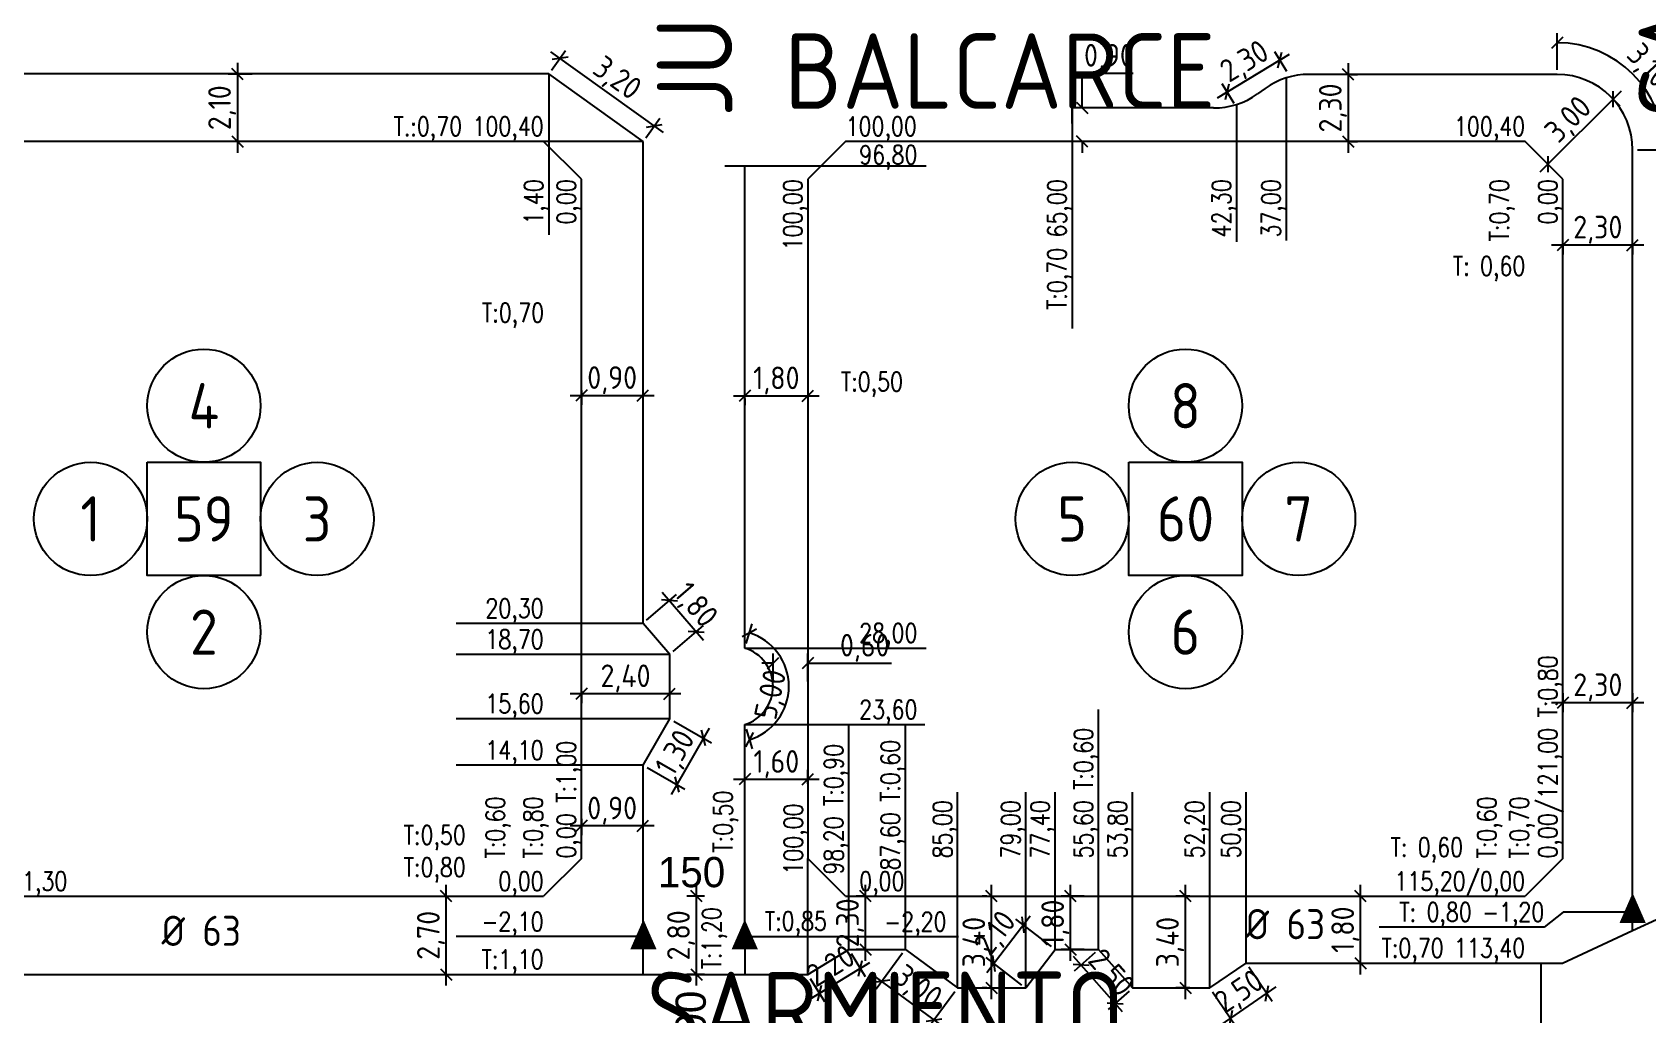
# Model space of a CAD drawing. Extents: x -48 to 13651, y -112 to 3468.
# Drawn here: x 2319.5 to 2533.5, y 1353.5 to 1483.6 of the extents above; entities that cross this region are included whole.
import ezdxf
from ezdxf.enums import TextEntityAlignment as Align

# ---------------------------------------------------------------- set-up
doc = ezdxf.new("R2010")
doc.units = 0
doc.header["$LTSCALE"] = 6
doc.header["$MEASUREMENT"] = 0
doc.layers.get('0').update_dxf_attribs({"linetype": 'CONTINUOUS'})
doc.layers.get('DEFPOINTS').update_dxf_attribs({"linetype": 'CONTINUOUS'})
for name, color, linetype in [('50', 41, 'CONTINUOUS'), ('63', 171, 'CONTINUOUS'), ('CAS', 7, 'CONTINUOUS'), ('COTA', 2, 'CONTINUOUS'), ('MANZANAS', 7, 'CONTINUOUS'), ('NUMCASA', 12, 'CONTINUOUS'), ('NUMERO-CROQUIS', 13, 'CONTINUOUS'), ('NUMERO-MANZANA', 4, 'CONTINUOUS'), ('PROGRESIVA', 60, 'CONTINUOUS'), ('REDUCCIONES', 13, 'CONTINUOUS'), ('TXTDIAMETRO', 7, 'CONTINUOUS')]:
    doc.layers.add(name, color=color, linetype=linetype)
doc.layers.add('ATENCION', color=7, linetype='CONTINUOUS', plot=False)
doc.styles.add('ABADIMTCONDE', font='isocp.shx')
doc.styles.add('GEOSLAB703LTBT', font='isocp.shx', dxfattribs={"width": 0.9, "height": 8})
doc.styles.add('GOTHICE', font='GOTHICE.shx', dxfattribs={"height": 0.6})
doc.styles.add('ROMANS', font='romans.shx', dxfattribs={"width": 0.8, "height": 2.5})
doc.dimstyles.new('COTA02', dxfattribs={"dimtxt": 3, "dimasz": 1.5, "dimexe": 1.25, "dimexo": 0.625, "dimgap": 0.3, "dimtad": 1, "dimtoh": 1, "dimdsep": 46, "dimlunit": 6, "dimtxsty": 'ABADIMTCONDE', "dimblk1": 'OBLIQUE', "dimblk2": 'OBLIQUE', "dimsah": 1, "dimcen": 2.5, "dimdle": 1.5, "dimclrd": 60, "dimclre": 60, "dimclrt": 256, "dimadec": 0, "dimazin": 0, "dimtfac": 1, "dimtix": 1, "dimtofl": 0, "dimtmove": 0, "dimatfit": 0, "dimldrblk": 'OBLIQUE', "dimfxl": 1, "dimtolj": 1, "dimtzin": 0, "dimarcsym": 0})

# ---------------------------------------------------------------- blocks, each defined once
blk = doc.blocks.new('_OBLIQUE')
at = {"color": 0, "linetype": 'ByBlock'}
blk.add_line((-0.5, -0.5), (0.5, 0.5), dxfattribs=at)
blk = doc.blocks.new('*D12')
at = {"layer": 'COTA', "color": 60, "lineweight": -2, "transparency": 16777216}
for p, q in [((2374.33, 1357.3), (2374.33, 1370.65)), ((2373.67, 1369.15), (2375.58, 1369.15)), ((2373.67, 1358.8), (2375.58, 1358.8))]:
    blk.add_line(p, q, dxfattribs=at)
at = {"layer": 'DEFPOINTS', "color": 0, "transparency": 16777216}
for p in [(2373.04, 1369.15), (2374.33, 1369.15), (2373.04, 1358.8)]:
    blk.add_point(p, dxfattribs=at)
at = {"layer": 'COTA', "color": 60, "lineweight": -2, "transparency": 16777216, "xscale": 1.5, "yscale": 1.5, "zscale": 1.5}
for p, rotation in [((2374.33, 1369.15), 90), ((2374.33, 1358.8), 270)]:
    blk.add_blockref('_OBLIQUE', p, dxfattribs=dict(at, rotation=rotation))
at = {"layer": 'COTA', "transparency": 16777216, "insert": (2372.31, 1363.97), "char_height": 3, "attachment_point": 5, "rotation": 90, "style": 'ABADIMTCONDE'}
blk.add_mtext('\\A1;2,70', dxfattribs=at)
blk = doc.blocks.new('*D13')
at = {"layer": 'COTA', "color": 60, "lineweight": -2, "transparency": 16777216}
for p, q in [((2392.23, 1436.16), (2392.23, 1434.25)), ((2400.39, 1436.16), (2400.39, 1434.25)), ((2390.73, 1435.5), (2401.89, 1435.5))]:
    blk.add_line(p, q, dxfattribs=at)
at = {"layer": 'DEFPOINTS', "color": 0, "transparency": 16777216}
for p in [(2392.23, 1436.78), (2400.39, 1436.78), (2400.39, 1435.5)]:
    blk.add_point(p, dxfattribs=at)
at = {"layer": 'COTA', "color": 60, "lineweight": -2, "transparency": 16777216, "xscale": 1.5, "yscale": 1.5, "zscale": 1.5, "rotation": 180}
blk.add_blockref('_OBLIQUE', (2392.23, 1435.5), dxfattribs=at)
at = {"layer": 'COTA', "color": 60, "lineweight": -2, "transparency": 16777216, "xscale": 1.5, "yscale": 1.5, "zscale": 1.5}
blk.add_blockref('_OBLIQUE', (2400.39, 1435.5), dxfattribs=at)
at = {"layer": 'COTA', "transparency": 16777216, "insert": (2396.31, 1437.52), "char_height": 3, "attachment_point": 5, "style": 'ABADIMTCONDE'}
blk.add_mtext('\\A1;0,90', dxfattribs=at)
blk = doc.blocks.new('*D14')
at = {"layer": 'COTA', "color": 60, "lineweight": -2, "transparency": 16777216}
for p, q in [((2405.42, 1395.98), (2390.73, 1395.98)), ((2392.23, 1396.3), (2392.23, 1394.73)), ((2403.92, 1396.3), (2403.92, 1394.73))]:
    blk.add_line(p, q, dxfattribs=at)
at = {"layer": 'DEFPOINTS', "color": 0, "transparency": 16777216}
for p in [(2392.23, 1396.93), (2392.23, 1395.98), (2403.92, 1396.93)]:
    blk.add_point(p, dxfattribs=at)
at = {"layer": 'COTA', "color": 60, "lineweight": -2, "transparency": 16777216, "xscale": 1.5, "yscale": 1.5, "zscale": 1.5, "rotation": 180}
blk.add_blockref('_OBLIQUE', (2392.23, 1395.98), dxfattribs=at)
at = {"layer": 'COTA', "color": 60, "lineweight": -2, "transparency": 16777216, "xscale": 1.5, "yscale": 1.5, "zscale": 1.5}
blk.add_blockref('_OBLIQUE', (2403.92, 1395.98), dxfattribs=at)
at = {"layer": 'COTA', "transparency": 16777216, "insert": (2398.08, 1398.01), "char_height": 3, "attachment_point": 5, "style": 'ABADIMTCONDE'}
blk.add_mtext('\\A1;2,40', dxfattribs=at)
blk = doc.blocks.new('*D15')
at = {"layer": 'COTA', "color": 60, "lineweight": -2, "transparency": 16777216}
for p, q in [((2401.89, 1378.47), (2390.73, 1378.47)), ((2392.23, 1379.39), (2392.23, 1377.22)), ((2400.39, 1379.39), (2400.39, 1377.22))]:
    blk.add_line(p, q, dxfattribs=at)
at = {"layer": 'DEFPOINTS', "color": 0, "transparency": 16777216}
for p in [(2392.23, 1380.01), (2400.39, 1380.01), (2392.23, 1378.47)]:
    blk.add_point(p, dxfattribs=at)
at = {"layer": 'COTA', "color": 60, "lineweight": -2, "transparency": 16777216, "xscale": 1.5, "yscale": 1.5, "zscale": 1.5, "rotation": 180}
blk.add_blockref('_OBLIQUE', (2392.23, 1378.47), dxfattribs=at)
at = {"layer": 'COTA', "color": 60, "lineweight": -2, "transparency": 16777216, "xscale": 1.5, "yscale": 1.5, "zscale": 1.5}
blk.add_blockref('_OBLIQUE', (2400.39, 1378.47), dxfattribs=at)
at = {"layer": 'COTA', "transparency": 16777216, "insert": (2396.31, 1380.49), "char_height": 3, "attachment_point": 5, "style": 'ABADIMTCONDE'}
blk.add_mtext('\\A1;0,90', dxfattribs=at)
blk = doc.blocks.new('*D16')
at = {"layer": 'COTA', "color": 60, "lineweight": -2, "transparency": 16777216}
for p, q in [((2346.69, 1479.59), (2346.69, 1467.65)), ((2348.64, 1478.09), (2345.44, 1478.09)), ((2348.64, 1469.15), (2345.44, 1469.15))]:
    blk.add_line(p, q, dxfattribs=at)
at = {"layer": 'DEFPOINTS', "color": 0, "transparency": 16777216}
for p in [(2349.27, 1478.09), (2346.69, 1469.15), (2349.27, 1469.15)]:
    blk.add_point(p, dxfattribs=at)
at = {"layer": 'COTA', "color": 60, "lineweight": -2, "transparency": 16777216, "xscale": 1.5, "yscale": 1.5, "zscale": 1.5}
for p, rotation in [((2346.69, 1478.09), 90), ((2346.69, 1469.15), 270)]:
    blk.add_blockref('_OBLIQUE', p, dxfattribs=dict(at, rotation=rotation))
at = {"layer": 'COTA', "transparency": 16777216, "insert": (2344.66, 1473.62), "char_height": 3, "attachment_point": 5, "rotation": 90, "style": 'ABADIMTCONDE'}
blk.add_mtext('\\A1;2,10', dxfattribs=at)
blk = doc.blocks.new('*D17')
at = {"layer": 'COTA', "color": 60, "lineweight": -2, "transparency": 16777216}
for p, q in [((2412.37, 1384.64), (2423.73, 1384.64)), ((2413.87, 1384.05), (2413.87, 1385.89)), ((2422.23, 1384.05), (2422.23, 1385.89))]:
    blk.add_line(p, q, dxfattribs=at)
at = {"layer": 'DEFPOINTS', "color": 0, "transparency": 16777216}
for p in [(2422.23, 1384.64), (2413.87, 1383.43), (2422.23, 1383.43)]:
    blk.add_point(p, dxfattribs=at)
at = {"layer": 'COTA', "color": 60, "lineweight": -2, "transparency": 16777216, "xscale": 1.5, "yscale": 1.5, "zscale": 1.5, "rotation": 180}
blk.add_blockref('_OBLIQUE', (2413.87, 1384.64), dxfattribs=at)
at = {"layer": 'COTA', "color": 60, "lineweight": -2, "transparency": 16777216, "xscale": 1.5, "yscale": 1.5, "zscale": 1.5}
blk.add_blockref('_OBLIQUE', (2422.23, 1384.64), dxfattribs=at)
at = {"layer": 'COTA', "transparency": 16777216, "insert": (2418.05, 1386.66), "char_height": 3, "attachment_point": 5, "style": 'ABADIMTCONDE'}
blk.add_mtext('\\A1;1,60', dxfattribs=at)
blk = doc.blocks.new('*D18')
at = {"layer": 'COTA', "color": 60, "lineweight": -2, "transparency": 16777216}
for p, q in [((2412.37, 1435.45), (2423.73, 1435.45)), ((2413.87, 1435.09), (2413.87, 1434.2)), ((2422.23, 1435.09), (2422.23, 1434.2))]:
    blk.add_line(p, q, dxfattribs=at)
at = {"layer": 'DEFPOINTS', "color": 0, "transparency": 16777216}
for p in [(2413.87, 1435.71), (2422.23, 1435.71), (2422.23, 1435.45)]:
    blk.add_point(p, dxfattribs=at)
at = {"layer": 'COTA', "color": 60, "lineweight": -2, "transparency": 16777216, "xscale": 1.5, "yscale": 1.5, "zscale": 1.5, "rotation": 180}
blk.add_blockref('_OBLIQUE', (2413.87, 1435.45), dxfattribs=at)
at = {"layer": 'COTA', "color": 60, "lineweight": -2, "transparency": 16777216, "xscale": 1.5, "yscale": 1.5, "zscale": 1.5}
blk.add_blockref('_OBLIQUE', (2422.23, 1435.45), dxfattribs=at)
at = {"layer": 'COTA', "transparency": 16777216, "insert": (2418.05, 1437.48), "char_height": 3, "attachment_point": 5, "style": 'ABADIMTCONDE'}
blk.add_mtext('\\A1;1,80', dxfattribs=at)
blk = doc.blocks.new('*D19')
at = {"layer": 'COTA', "color": 60, "lineweight": -2, "transparency": 16777216}
for p, q in [((2417.62, 1400.04), (2416.12, 1400.04)), ((2417.62, 1397.59), (2417.62, 1401.29)), ((2422.23, 1397.59), (2422.23, 1401.29)), ((2422.23, 1400.04), (2433.29, 1400.04))]:
    blk.add_line(p, q, dxfattribs=at)
at = {"layer": 'DEFPOINTS', "color": 0, "transparency": 16777216}
for p in [(2422.23, 1400.04), (2417.62, 1396.96), (2422.23, 1396.96)]:
    blk.add_point(p, dxfattribs=at)
at = {"layer": 'COTA', "color": 60, "lineweight": -2, "transparency": 16777216, "xscale": 1.5, "yscale": 1.5, "zscale": 1.5}
blk.add_blockref('_OBLIQUE', (2417.62, 1400.04), dxfattribs=at)
at = {"layer": 'COTA', "color": 60, "lineweight": -2, "transparency": 16777216, "xscale": 1.5, "yscale": 1.5, "zscale": 1.5, "rotation": 180}
blk.add_blockref('_OBLIQUE', (2422.23, 1400.04), dxfattribs=at)
at = {"layer": 'COTA', "transparency": 16777216, "insert": (2429.76, 1402.06), "char_height": 3, "attachment_point": 5, "style": 'ABADIMTCONDE'}
blk.add_mtext('\\A1;0,60', dxfattribs=at)
blk = doc.blocks.new('*D20')
at = {"layer": 'COTA', "color": 60, "lineweight": -2, "transparency": 16777216}
for p, q in [((2407.46, 1357.3), (2407.46, 1370.65)), ((2408.53, 1369.15), (2406.21, 1369.15)), ((2408.53, 1358.8), (2406.21, 1358.8))]:
    blk.add_line(p, q, dxfattribs=at)
at = {"layer": 'DEFPOINTS', "color": 0, "transparency": 16777216}
for p in [(2407.46, 1369.15), (2409.15, 1369.15), (2409.15, 1358.8)]:
    blk.add_point(p, dxfattribs=at)
at = {"layer": 'COTA', "color": 60, "lineweight": -2, "transparency": 16777216, "xscale": 1.5, "yscale": 1.5, "zscale": 1.5}
for p, rotation in [((2407.46, 1369.15), 90), ((2407.46, 1358.8), 270)]:
    blk.add_blockref('_OBLIQUE', p, dxfattribs=dict(at, rotation=rotation))
at = {"layer": 'COTA', "transparency": 16777216, "insert": (2405.44, 1363.97), "char_height": 3, "attachment_point": 5, "rotation": 90, "style": 'ABADIMTCONDE'}
blk.add_mtext('\\A1;2,80', dxfattribs=at)
blk = doc.blocks.new('*D21')
at = {"layer": 'COTA', "color": 60, "lineweight": -2, "transparency": 16777216}
for p, q in [((2446.57, 1355.5), (2446.57, 1370.65)), ((2445.95, 1369.15), (2445.32, 1369.15)), ((2445.95, 1357), (2445.32, 1357))]:
    blk.add_line(p, q, dxfattribs=at)
at = {"layer": 'DEFPOINTS', "color": 0, "transparency": 16777216}
for p in [(2446.57, 1369.15), (2446.57, 1369.15), (2446.57, 1357)]:
    blk.add_point(p, dxfattribs=at)
at = {"layer": 'COTA', "color": 60, "lineweight": -2, "transparency": 16777216, "xscale": 1.5, "yscale": 1.5, "zscale": 1.5}
for p, rotation in [((2446.57, 1369.15), 90), ((2446.57, 1357), 270)]:
    blk.add_blockref('_OBLIQUE', p, dxfattribs=dict(at, rotation=rotation))
at = {"layer": 'COTA', "transparency": 16777216, "insert": (2444.55, 1363.07), "char_height": 3, "attachment_point": 5, "rotation": 90, "style": 'ABADIMTCONDE'}
blk.add_mtext('\\A1;3,40', dxfattribs=at)
blk = doc.blocks.new('*D22')
at = {"layer": 'COTA', "color": 60, "lineweight": -2, "transparency": 16777216}
for p, q in [((2457.02, 1360.6), (2457.02, 1370.65)), ((2458.83, 1369.15), (2455.77, 1369.15)), ((2458.83, 1362.1), (2455.77, 1362.1))]:
    blk.add_line(p, q, dxfattribs=at)
at = {"layer": 'DEFPOINTS', "color": 0, "transparency": 16777216}
for p in [(2457.02, 1369.15), (2459.45, 1369.15), (2459.45, 1362.1)]:
    blk.add_point(p, dxfattribs=at)
at = {"layer": 'COTA', "color": 60, "lineweight": -2, "transparency": 16777216, "xscale": 1.5, "yscale": 1.5, "zscale": 1.5}
for p, rotation in [((2457.02, 1369.15), 90), ((2457.02, 1362.1), 270)]:
    blk.add_blockref('_OBLIQUE', p, dxfattribs=dict(at, rotation=rotation))
at = {"layer": 'COTA', "transparency": 16777216, "insert": (2455, 1365.63), "char_height": 3, "attachment_point": 5, "rotation": 90, "style": 'ABADIMTCONDE'}
blk.add_mtext('\\A1;1,80', dxfattribs=at)
blk = doc.blocks.new('*D23')
at = {"layer": 'COTA', "color": 60, "lineweight": -2, "transparency": 16777216}
for p, q in [((2472.23, 1355.5), (2472.23, 1370.65)), ((2472.82, 1369.15), (2470.98, 1369.15)), ((2472.82, 1357), (2470.98, 1357))]:
    blk.add_line(p, q, dxfattribs=at)
at = {"layer": 'DEFPOINTS', "color": 0, "transparency": 16777216}
for p in [(2472.23, 1369.15), (2473.45, 1369.15), (2473.45, 1357)]:
    blk.add_point(p, dxfattribs=at)
at = {"layer": 'COTA', "color": 60, "lineweight": -2, "transparency": 16777216, "xscale": 1.5, "yscale": 1.5, "zscale": 1.5}
for p, rotation in [((2472.23, 1369.15), 90), ((2472.23, 1357), 270)]:
    blk.add_blockref('_OBLIQUE', p, dxfattribs=dict(at, rotation=rotation))
at = {"layer": 'COTA', "transparency": 16777216, "insert": (2470.21, 1363.07), "char_height": 3, "attachment_point": 5, "rotation": 90, "style": 'ABADIMTCONDE'}
blk.add_mtext('\\A1;3,40', dxfattribs=at)
blk = doc.blocks.new('*D24')
at = {"layer": 'COTA', "color": 60, "lineweight": -2, "transparency": 16777216}
for p, q in [((2495.43, 1358.8), (2495.43, 1370.65)), ((2494.16, 1369.15), (2496.68, 1369.15)), ((2494.16, 1360.3), (2496.68, 1360.3))]:
    blk.add_line(p, q, dxfattribs=at)
at = {"layer": 'DEFPOINTS', "color": 0, "transparency": 16777216}
for p in [(2493.53, 1369.15), (2495.43, 1369.15), (2493.53, 1360.3)]:
    blk.add_point(p, dxfattribs=at)
at = {"layer": 'COTA', "color": 60, "lineweight": -2, "transparency": 16777216, "xscale": 1.5, "yscale": 1.5, "zscale": 1.5}
for p, rotation in [((2495.43, 1369.15), 90), ((2495.43, 1360.3), 270)]:
    blk.add_blockref('_OBLIQUE', p, dxfattribs=dict(at, rotation=rotation))
at = {"layer": 'COTA', "transparency": 16777216, "insert": (2493.41, 1364.72), "char_height": 3, "attachment_point": 5, "rotation": 90, "style": 'ABADIMTCONDE'}
blk.add_mtext('\\A1;1,80', dxfattribs=at)
blk = doc.blocks.new('*D25')
at = {"layer": 'COTA', "color": 60, "lineweight": -2, "transparency": 16777216}
for p, q in [((2529.93, 1475.83), (2519.18, 1465.08)), ((2528.98, 1474.67), (2529.75, 1473.89)), ((2520.34, 1466.04), (2521.12, 1465.26))]:
    blk.add_line(p, q, dxfattribs=at)
at = {"layer": 'DEFPOINTS', "color": 0, "transparency": 16777216}
for p in [(2528.53, 1475.11), (2519.9, 1466.48), (2520.24, 1466.14)]:
    blk.add_point(p, dxfattribs=at)
at = {"layer": 'COTA', "color": 60, "lineweight": -2, "transparency": 16777216, "xscale": 1.5, "yscale": 1.5, "zscale": 1.5}
for p, rotation in [((2528.87, 1474.77), 45), ((2520.24, 1466.14), 225)]:
    blk.add_blockref('_OBLIQUE', p, dxfattribs=dict(at, rotation=rotation))
at = {"layer": 'COTA', "transparency": 16777216, "insert": (2523.12, 1471.89), "char_height": 3, "attachment_point": 5, "rotation": 45, "style": 'ABADIMTCONDE'}
blk.add_mtext('\\A1;3,00', dxfattribs=at)
blk = doc.blocks.new('*D26')
at = {"layer": 'COTA', "color": 60, "lineweight": -2, "transparency": 16777216}
for p, q in [((2532.96, 1455.43), (2520.73, 1455.43)), ((2522.23, 1455.44), (2522.23, 1454.18)), ((2531.46, 1455.44), (2531.46, 1454.18))]:
    blk.add_line(p, q, dxfattribs=at)
at = {"layer": 'DEFPOINTS', "color": 0, "transparency": 16777216}
for p in [(2522.23, 1456.07), (2522.23, 1455.43), (2531.46, 1456.07)]:
    blk.add_point(p, dxfattribs=at)
at = {"layer": 'COTA', "color": 60, "lineweight": -2, "transparency": 16777216, "xscale": 1.5, "yscale": 1.5, "zscale": 1.5, "rotation": 180}
blk.add_blockref('_OBLIQUE', (2522.23, 1455.43), dxfattribs=at)
at = {"layer": 'COTA', "color": 60, "lineweight": -2, "transparency": 16777216, "xscale": 1.5, "yscale": 1.5, "zscale": 1.5}
blk.add_blockref('_OBLIQUE', (2531.46, 1455.43), dxfattribs=at)
at = {"layer": 'COTA', "transparency": 16777216, "insert": (2526.85, 1457.46), "char_height": 3, "attachment_point": 5, "style": 'ABADIMTCONDE'}
blk.add_mtext('\\A1;2,30', dxfattribs=at)
blk = doc.blocks.new('*D27')
at = {"layer": 'COTA', "color": 60, "lineweight": -2, "transparency": 16777216}
for p, q in [((2522.23, 1396.07), (2522.23, 1393.54)), ((2531.46, 1396.07), (2531.46, 1393.54)), ((2532.96, 1394.79), (2520.73, 1394.79))]:
    blk.add_line(p, q, dxfattribs=at)
at = {"layer": 'DEFPOINTS', "color": 0, "transparency": 16777216}
for p in [(2522.23, 1396.7), (2531.46, 1396.7), (2522.23, 1394.79)]:
    blk.add_point(p, dxfattribs=at)
at = {"layer": 'COTA', "color": 60, "lineweight": -2, "transparency": 16777216, "xscale": 1.5, "yscale": 1.5, "zscale": 1.5, "rotation": 180}
blk.add_blockref('_OBLIQUE', (2522.23, 1394.79), dxfattribs=at)
at = {"layer": 'COTA', "color": 60, "lineweight": -2, "transparency": 16777216, "xscale": 1.5, "yscale": 1.5, "zscale": 1.5}
blk.add_blockref('_OBLIQUE', (2531.46, 1394.79), dxfattribs=at)
at = {"layer": 'COTA', "transparency": 16777216, "insert": (2526.85, 1396.82), "char_height": 3, "attachment_point": 5, "style": 'ABADIMTCONDE'}
blk.add_mtext('\\A1;2,30', dxfattribs=at)
blk = doc.blocks.new('*D28')
at = {"layer": 'COTA', "color": 60, "lineweight": -2, "transparency": 16777216}
for p, q in [((2493.79, 1479.54), (2493.79, 1467.65)), ((2494.2, 1478.04), (2495.04, 1478.04)), ((2494.2, 1469.15), (2495.04, 1469.15))]:
    blk.add_line(p, q, dxfattribs=at)
at = {"layer": 'DEFPOINTS', "color": 0, "transparency": 16777216}
for p in [(2493.58, 1478.04), (2493.58, 1469.15), (2493.79, 1469.15)]:
    blk.add_point(p, dxfattribs=at)
at = {"layer": 'COTA', "color": 60, "lineweight": -2, "transparency": 16777216, "xscale": 1.5, "yscale": 1.5, "zscale": 1.5}
for p, rotation in [((2493.79, 1478.04), 90), ((2493.79, 1469.15), 270)]:
    blk.add_blockref('_OBLIQUE', p, dxfattribs=dict(at, rotation=rotation))
at = {"layer": 'COTA', "transparency": 16777216, "insert": (2491.77, 1473.59), "char_height": 3, "attachment_point": 5, "rotation": 90, "style": 'ABADIMTCONDE'}
blk.add_mtext('\\A1;2,30', dxfattribs=at)
blk = doc.blocks.new('*D29')
at = {"layer": 'COTA', "color": 60, "lineweight": -2, "transparency": 16777216}
for p, q in [((2458.57, 1473.59), (2458.57, 1478.2)), ((2458.57, 1478.2), (2465.33, 1478.2)), ((2462.12, 1473.59), (2457.32, 1473.59)), ((2462.12, 1469.15), (2457.32, 1469.15)), ((2458.57, 1469.15), (2458.57, 1467.65))]:
    blk.add_line(p, q, dxfattribs=at)
at = {"layer": 'DEFPOINTS', "color": 0, "transparency": 16777216}
for p in [(2462.75, 1473.59), (2458.57, 1469.15), (2462.75, 1469.15)]:
    blk.add_point(p, dxfattribs=at)
at = {"layer": 'COTA', "color": 60, "lineweight": -2, "transparency": 16777216, "xscale": 1.5, "yscale": 1.5, "zscale": 1.5}
for p, rotation in [((2458.57, 1473.59), 270), ((2458.57, 1469.15), 90)]:
    blk.add_blockref('_OBLIQUE', p, dxfattribs=dict(at, rotation=rotation))
at = {"layer": 'COTA', "transparency": 16777216, "insert": (2462.1, 1480.22), "char_height": 3, "attachment_point": 5, "style": 'ABADIMTCONDE'}
blk.add_mtext('\\A1;0,90', dxfattribs=at)
blk = doc.blocks.new('*D53')
at = {"layer": 'COTA', "color": 60, "lineweight": -2, "transparency": 16777216}
for p, q in [((2400.87, 1405.71), (2404.85, 1409.13)), ((2402.93, 1409.45), (2408.41, 1403.06)), ((2404.4, 1401.59), (2408.39, 1405.02))]:
    blk.add_line(p, q, dxfattribs=at)
at = {"layer": 'DEFPOINTS', "color": 0, "transparency": 16777216}
for p in [(2400.39, 1405.3), (2407.44, 1404.2), (2403.92, 1401.19)]:
    blk.add_point(p, dxfattribs=at)
at = {"layer": 'COTA', "color": 60, "lineweight": -2, "transparency": 16777216, "xscale": 1.5, "yscale": 1.5, "zscale": 1.5}
for p, rotation in [((2403.91, 1408.32), 130.6459086845218), ((2407.44, 1404.2), 310.6459086845218)]:
    blk.add_blockref('_OBLIQUE', p, dxfattribs=dict(at, rotation=rotation))
at = {"layer": 'COTA', "transparency": 16777216, "insert": (2407.21, 1407.58), "char_height": 3, "attachment_point": 5, "rotation": 310.6459, "style": 'ABADIMTCONDE'}
blk.add_mtext('\\A1;1,80', dxfattribs=at)
blk = doc.blocks.new('*D54')
at = {"layer": 'COTA', "color": 60, "lineweight": -2, "transparency": 16777216}
for p, q in [((2403.1, 1470.35), (2388.2, 1481.04)), ((2388.29, 1478.6), (2390.15, 1481.19)), ((2400.76, 1469.65), (2402.61, 1472.24))]:
    blk.add_line(p, q, dxfattribs=at)
at = {"layer": 'DEFPOINTS', "color": 0, "transparency": 16777216}
for p in [(2389.42, 1480.17), (2387.93, 1478.09), (2400.39, 1469.15)]:
    blk.add_point(p, dxfattribs=at)
at = {"layer": 'COTA', "color": 60, "lineweight": -2, "transparency": 16777216, "xscale": 1.5, "yscale": 1.5, "zscale": 1.5}
for p, rotation in [((2389.42, 1480.17), 144.3400905086389), ((2401.89, 1471.22), 324.3400905086389)]:
    blk.add_blockref('_OBLIQUE', p, dxfattribs=dict(at, rotation=rotation))
at = {"layer": 'COTA', "transparency": 16777216, "insert": (2396.83, 1477.34), "char_height": 3, "attachment_point": 5, "rotation": 324.3401, "style": 'ABADIMTCONDE'}
blk.add_mtext('\\A1;3,20', dxfattribs=at)
blk = doc.blocks.new('*D55')
at = {"layer": 'COTA', "color": 60, "lineweight": -2, "transparency": 16777216}
for p, q in [((2429.86, 1360.6), (2429.86, 1370.65)), ((2429.91, 1369.15), (2428.61, 1369.15)), ((2429.91, 1362.1), (2428.61, 1362.1))]:
    blk.add_line(p, q, dxfattribs=at)
at = {"layer": 'DEFPOINTS', "color": 0, "transparency": 16777216}
for p in [(2429.86, 1369.15), (2430.54, 1369.15), (2430.54, 1362.1)]:
    blk.add_point(p, dxfattribs=at)
at = {"layer": 'COTA', "color": 60, "lineweight": -2, "transparency": 16777216, "xscale": 1.5, "yscale": 1.5, "zscale": 1.5}
for p, rotation in [((2429.86, 1369.15), 90), ((2429.86, 1362.1), 270)]:
    blk.add_blockref('_OBLIQUE', p, dxfattribs=dict(at, rotation=rotation))
at = {"layer": 'COTA', "transparency": 16777216, "insert": (2427.83, 1365.62), "char_height": 3, "attachment_point": 5, "rotation": 90, "style": 'ABADIMTCONDE'}
blk.add_mtext('\\A1;2,30', dxfattribs=at)
blk = doc.blocks.new('*D56')
at = {"layer": 'COTA', "color": 60, "lineweight": -2, "transparency": 16777216}
for p, q in [((2427.96, 1361.56), (2429.82, 1358.52)), ((2422.48, 1355.51), (2430.45, 1360.37)), ((2422.55, 1358.26), (2424.41, 1355.22))]:
    blk.add_line(p, q, dxfattribs=at)
at = {"layer": 'DEFPOINTS', "color": 0, "transparency": 16777216}
for p in [(2427.64, 1362.1), (2422.23, 1358.8), (2429.17, 1359.59)]:
    blk.add_point(p, dxfattribs=at)
at = {"layer": 'COTA', "color": 60, "lineweight": -2, "transparency": 16777216, "xscale": 1.5, "yscale": 1.5, "zscale": 1.5}
for p, rotation in [((2429.17, 1359.59), 31.3895321546511), ((2423.76, 1356.29), 211.3895321546511)]:
    blk.add_blockref('_OBLIQUE', p, dxfattribs=dict(at, rotation=rotation))
at = {"layer": 'COTA', "transparency": 16777216, "insert": (2425.41, 1359.67), "char_height": 3, "attachment_point": 5, "rotation": 31.3895, "style": 'ABADIMTCONDE'}
blk.add_mtext('\\A1;2,20', dxfattribs=at)
blk = doc.blocks.new('*D57')
at = {"layer": 'COTA', "color": 60, "lineweight": -2, "transparency": 16777216}
for p, q in [((2434.78, 1361.59), (2431.28, 1356.85)), ((2440.14, 1351.87), (2430.82, 1358.75)), ((2441.69, 1356.49), (2438.19, 1351.75))]:
    blk.add_line(p, q, dxfattribs=at)
at = {"layer": 'DEFPOINTS', "color": 0, "transparency": 16777216}
for p in [(2435.15, 1362.1), (2432.02, 1357.86), (2442.06, 1357)]:
    blk.add_point(p, dxfattribs=at)
at = {"layer": 'COTA', "color": 60, "lineweight": -2, "transparency": 16777216, "xscale": 1.5, "yscale": 1.5, "zscale": 1.5}
for p, rotation in [((2432.02, 1357.86), 143.5739151865814), ((2438.94, 1352.76), 323.5739151865814)]:
    blk.add_blockref('_OBLIQUE', p, dxfattribs=dict(at, rotation=rotation))
at = {"layer": 'COTA', "transparency": 16777216, "insert": (2436.68, 1356.94), "char_height": 3, "attachment_point": 5, "rotation": 323.5739, "style": 'ABADIMTCONDE'}
blk.add_mtext('\\A1;3,00', dxfattribs=at)
blk = doc.blocks.new('*D58')
at = {"layer": 'COTA', "color": 60, "lineweight": -2, "transparency": 16777216}
for p, q in [((2445.92, 1359.06), (2451.65, 1366.54)), ((2454.49, 1362.48), (2449.75, 1366.11)), ((2450.58, 1357.38), (2445.84, 1361.01))]:
    blk.add_line(p, q, dxfattribs=at)
at = {"layer": 'DEFPOINTS', "color": 0, "transparency": 16777216}
for p in [(2450.74, 1365.35), (2454.99, 1362.1), (2451.08, 1357)]:
    blk.add_point(p, dxfattribs=at)
at = {"layer": 'COTA', "color": 60, "lineweight": -2, "transparency": 16777216, "xscale": 1.5, "yscale": 1.5, "zscale": 1.5}
for p, rotation in [((2450.74, 1365.35), 52.551117362121), ((2446.83, 1360.25), 232.551117362121)]:
    blk.add_blockref('_OBLIQUE', p, dxfattribs=dict(at, rotation=rotation))
at = {"layer": 'COTA', "transparency": 16777216, "insert": (2447.23, 1364.1), "char_height": 3, "attachment_point": 5, "rotation": 52.5511, "style": 'ABADIMTCONDE'}
blk.add_mtext('\\A1;2,10', dxfattribs=at)
blk = doc.blocks.new('*D59')
at = {"layer": 'COTA', "color": 60, "lineweight": -2, "transparency": 16777216}
for p, q in [((2463.92, 1353.83), (2457.42, 1361.18)), ((2460.26, 1361.68), (2457.48, 1359.23)), ((2464.77, 1356.58), (2461.99, 1354.12))]:
    blk.add_line(p, q, dxfattribs=at)
at = {"layer": 'DEFPOINTS', "color": 0, "transparency": 16777216}
for p in [(2460.73, 1362.1), (2458.42, 1360.05), (2465.24, 1357)]:
    blk.add_point(p, dxfattribs=at)
at = {"layer": 'COTA', "color": 60, "lineweight": -2, "transparency": 16777216, "xscale": 1.5, "yscale": 1.5, "zscale": 1.5}
for p, rotation in [((2458.42, 1360.05), 131.4684278782226), ((2462.92, 1354.95), 311.4684278782226)]:
    blk.add_blockref('_OBLIQUE', p, dxfattribs=dict(at, rotation=rotation))
at = {"layer": 'COTA', "transparency": 16777216, "insert": (2462.19, 1358.84), "char_height": 3, "attachment_point": 5, "rotation": 311.4684, "style": 'ABADIMTCONDE'}
blk.add_mtext('\\A1;2,50', dxfattribs=at)
blk = doc.blocks.new('*D60')
at = {"layer": 'COTA', "color": 60, "lineweight": -2, "transparency": 16777216}
for p, q in [((2480.62, 1359.78), (2483.73, 1355.25)), ((2475.81, 1356.48), (2478.92, 1351.95)), ((2476.98, 1352.13), (2484.26, 1357.13))]:
    blk.add_line(p, q, dxfattribs=at)
at = {"layer": 'DEFPOINTS', "color": 0, "transparency": 16777216}
for p in [(2480.26, 1360.3), (2475.46, 1357), (2483.02, 1356.28)]:
    blk.add_point(p, dxfattribs=at)
at = {"layer": 'COTA', "color": 60, "lineweight": -2, "transparency": 16777216, "xscale": 1.5, "yscale": 1.5, "zscale": 1.5}
for p, rotation in [((2483.02, 1356.28), 34.46644247113469), ((2478.21, 1352.98), 214.4664424711347)]:
    blk.add_blockref('_OBLIQUE', p, dxfattribs=dict(at, rotation=rotation))
at = {"layer": 'COTA', "transparency": 16777216, "insert": (2479.47, 1356.3), "char_height": 3, "attachment_point": 5, "rotation": 34.4664, "style": 'ABADIMTCONDE'}
blk.add_mtext('\\A1;2,50', dxfattribs=at)
blk = doc.blocks.new('*D61')
at = {"layer": 'COTA', "color": 60, "lineweight": -2, "transparency": 16777216}
for p, q in [((2521.46, 1478.66), (2521.46, 1483.48)), ((2532.09, 1468.04), (2536.9, 1468.04))]:
    blk.add_line(p, q, dxfattribs=at)
blk.add_arc((2521.46, 1468.04), 14.19, 360, 90, dxfattribs=at)
at = {"layer": 'DEFPOINTS', "color": 0, "transparency": 16777216}
for p in [(2528.56, 1480.33), (2521.46, 1478.04), (2521.46, 1468.04), (2531.46, 1468.04)]:
    blk.add_point(p, dxfattribs=at)
at = {"layer": 'COTA', "color": 60, "lineweight": -2, "transparency": 16777216, "xscale": 1.5, "yscale": 1.5, "zscale": 1.5}
for p, rotation in [((2521.46, 1482.23), 180.0000000000026), ((2535.65, 1468.04), 269.999999999999)]:
    blk.add_blockref('_OBLIQUE', p, dxfattribs=dict(at, rotation=rotation))
at = {"layer": 'COTA', "transparency": 16777216, "insert": (2533.38, 1479.04), "char_height": 3, "attachment_point": 5, "rotation": 312.7157, "style": 'ABADIMTCONDE'}
blk.add_mtext('\\A1;3,10', dxfattribs=at)
blk = doc.blocks.new('*D62')
at = {"layer": 'COTA', "color": 60, "lineweight": -2, "transparency": 16777216}
for p, q in [((2476.46, 1474.93), (2486.01, 1480.71)), ((2485.65, 1478.41), (2484.08, 1481.01)), ((2478.67, 1474.18), (2477.1, 1476.78))]:
    blk.add_line(p, q, dxfattribs=at)
at = {"layer": 'DEFPOINTS', "color": 0, "transparency": 16777216}
for p in [(2484.73, 1479.94), (2485.98, 1477.88), (2478.99, 1473.65)]:
    blk.add_point(p, dxfattribs=at)
at = {"layer": 'COTA', "color": 60, "lineweight": -2, "transparency": 16777216, "xscale": 1.5, "yscale": 1.5, "zscale": 1.5}
for p, rotation in [((2484.73, 1479.94), 31.20272579347914), ((2477.75, 1475.71), 211.2027257934791)]:
    blk.add_blockref('_OBLIQUE', p, dxfattribs=dict(at, rotation=rotation))
at = {"layer": 'COTA', "transparency": 16777216, "insert": (2480.19, 1479.55), "char_height": 3, "attachment_point": 5, "rotation": 31.2027, "style": 'ABADIMTCONDE'}
blk.add_mtext('\\A1;2,30', dxfattribs=at)
blk = doc.blocks.new('*D90')
at = {"layer": 'COTA', "color": 60, "lineweight": -2, "transparency": 16777216}
for p, q in [((2409.14, 1391.41), (2404.12, 1382.64)), ((2404.47, 1392.36), (2409.48, 1389.49)), ((2400.94, 1386.19), (2405.95, 1383.32))]:
    blk.add_line(p, q, dxfattribs=at)
at = {"layer": 'DEFPOINTS', "color": 0, "transparency": 16777216}
for p in [(2403.92, 1392.67), (2400.39, 1386.5), (2404.87, 1383.94)]:
    blk.add_point(p, dxfattribs=at)
at = {"layer": 'COTA', "color": 60, "lineweight": -2, "transparency": 16777216, "xscale": 1.5, "yscale": 1.5, "zscale": 1.5}
for p, rotation in [((2408.4, 1390.11), 60.2162324504931), ((2404.87, 1383.94), 240.2162324504931)]:
    blk.add_blockref('_OBLIQUE', p, dxfattribs=dict(at, rotation=rotation))
at = {"layer": 'COTA', "transparency": 16777216, "insert": (2404.88, 1388.03), "char_height": 3, "attachment_point": 5, "rotation": 60.2162, "style": 'ABADIMTCONDE'}
blk.add_mtext('\\A1;1,30', dxfattribs=at)
blk = doc.blocks.new('*D1062')
at = {"layer": 'DEFPOINTS', "color": 0, "transparency": 16777216}
for p in [(2413.87, 1402.04), (2419.05, 1400.01), (2412.31, 1396.96), (2413.87, 1391.89)]:
    blk.add_point(p, dxfattribs=at)
at = {"layer": 'PROGRESIVA', "color": 60, "lineweight": -2, "transparency": 16777216}
for p, q in [((2414.05, 1402.64), (2414.85, 1405.23)), ((2414.05, 1391.29), (2414.85, 1388.7))]:
    blk.add_line(p, q, dxfattribs=at)
blk.add_arc((2412.31, 1396.96), 7.4, 287.1134, 72.8866, dxfattribs=at)
at = {"layer": 'PROGRESIVA', "color": 60, "lineweight": -2, "transparency": 16777216, "xscale": 1.5, "yscale": 1.5, "zscale": 1.5}
for p, rotation in [((2414.48, 1404.03), 162.8866149894565), ((2414.48, 1389.89), 197.1133850105437)]:
    blk.add_blockref('_OBLIQUE', p, dxfattribs=dict(at, rotation=rotation))
at = {"layer": 'PROGRESIVA', "transparency": 16777216, "insert": (2417.56, 1395.82), "char_height": 3, "attachment_point": 5, "rotation": 77.7266, "style": 'ABADIMTCONDE'}
blk.add_mtext('\\A1;5,00', dxfattribs=at)
blk = doc.blocks.new('D63')
at = {"layer": 'TXTDIAMETRO', "color": 7, "ltscale": 0.1, "style": 'ABADIMTCONDE'}
blk.add_text('Ø 63', height=4, dxfattribs=at).set_placement((0, 0), align=Align.MIDDLE)

msp = doc.modelspace()

# ---------------------------------------------------------------- linework, layer by layer
at = {"layer": '50', "ltscale": 0.1}
for p, q in [((2387.925, 1478.092), (2313.956, 1478.092)), ((2400.394, 1469.145), (2387.925, 1478.092)), ((2521.462, 1478.038), (2488.606, 1478.038)), ((2482.799, 1476.18), (2481.771, 1475.447)), ((2475.964, 1473.588), (2457.234, 1473.588)), ((2400.394, 1405.3), (2400.394, 1469.145)), ((2531.462, 1367.023), (2531.462, 1468.038)), ((2413.871, 1402.039), (2413.871, 1465.945)), ((2403.925, 1401.188), (2400.394, 1405.3)), ((2403.925, 1392.669), (2403.925, 1401.188)), ((2400.394, 1386.5), (2403.925, 1392.669)), ((2413.871, 1363.831), (2413.871, 1391.887)), ((2400.394, 1363.793), (2400.394, 1386.5))]:
    msp.add_line(p, q, dxfattribs=at)
for centre, radius, start, end in [((2488.606, 1468.038), 10, 90, 125.49501), ((2521.462, 1468.038), 10, 0, 90), ((2475.964, 1483.588), 10, 270, 305.49501), ((2412.308, 1396.963), 5.311, 287.11339, 72.88661)]:
    msp.add_arc(centre, radius, start, end, dxfattribs=at)
at = {"layer": '63', "ltscale": 0.1}
for p, q in [((2531.462, 1364.6), (2544.219, 1370.499)), ((2531.462, 1364.6), (2531.462, 1367.023)), ((2400.394, 1358.799), (2400.394, 1363.793)), ((2413.871, 1363.831), (2413.871, 1358.796)), ((2522.159, 1360.297), (2531.462, 1364.6)), ((2422.227, 1358.796), (2427.637, 1362.097)), ((2427.637, 1362.097), (2435.151, 1362.097)), ((2435.151, 1362.097), (2442.064, 1356.996)), ((2451.08, 1356.996), (2454.988, 1362.097)), ((2454.988, 1362.097), (2460.729, 1362.097)), ((2460.729, 1362.097), (2465.237, 1356.996)), ((2295.988, 1358.796), (2422.227, 1358.796)), ((2475.456, 1356.996), (2480.265, 1360.297)), ((2480.265, 1360.297), (2522.159, 1360.297)), ((2519.286, 1360.216), (2519.286, 1348.332)), ((2442.064, 1356.996), (2451.08, 1356.996)), ((2465.237, 1356.996), (2475.456, 1356.996))]:
    msp.add_line(p, q, dxfattribs=at)
at = {"layer": 'CAS', "ltscale": 0.1}
for p, q in [((2457.234, 1471.512), (2457.234, 1475.665)), ((2411.214, 1465.945), (2416.527, 1465.945))]:
    msp.add_line(p, q, dxfattribs=at)
at = {"layer": 'MANZANAS'}
for p, q in [((2387.234, 1469.145), (2297.234, 1469.145)), ((2392.234, 1464.145), (2387.234, 1469.145)), ((2427.234, 1469.145), (2422.234, 1464.145)), ((2517.234, 1469.145), (2427.234, 1469.145)), ((2522.234, 1464.145), (2517.234, 1469.145)), ((2392.234, 1374.145), (2392.234, 1464.145)), ((2422.234, 1464.145), (2422.234, 1374.145)), ((2522.234, 1374.145), (2522.234, 1464.145)), ((2392.234, 1374.145), (2387.234, 1369.145)), ((2427.234, 1369.145), (2422.234, 1374.145)), ((2522.234, 1374.145), (2517.234, 1369.145)), ((2297.234, 1369.145), (2387.234, 1369.145)), ((2427.234, 1369.145), (2517.234, 1369.145))]:
    msp.add_line(p, q, dxfattribs=at)
at = {"layer": 'NUMERO-CROQUIS'}
for centre in [(2342.234, 1434.145), (2472.234, 1434.145), (2327.234, 1419.145), (2357.234, 1419.145), (2457.234, 1419.145), (2487.234, 1419.145), (2342.234, 1404.145), (2472.234, 1404.145)]:
    msp.add_circle(centre, 7.5, dxfattribs=at)
at = {"layer": 'NUMERO-MANZANA'}
for points in [[(2334.734, 1426.645), (2349.734, 1426.645), (2349.734, 1411.645), (2334.734, 1411.645)], [(2464.734, 1426.645), (2479.734, 1426.645), (2479.734, 1411.645), (2464.734, 1411.645)]]:
    msp.add_lwpolyline(points, close=True, dxfattribs=at)
at = {"layer": 'PROGRESIVA'}
for p, q in [((2387.925, 1478.092), (2387.925, 1456.796)), ((2485.557, 1477.563), (2485.557, 1456.025)), ((2457.234, 1473.588), (2457.234, 1444.377)), ((2479.013, 1474.064), (2479.013, 1455.845)), ((2400.394, 1469.145), (2387.234, 1469.145)), ((2413.871, 1465.945), (2437.911, 1465.945)), ((2400.394, 1405.3), (2375.63, 1405.3)), ((2413.871, 1402.039), (2437.911, 1402.039)), ((2403.925, 1401.188), (2375.63, 1401.188)), ((2460.729, 1362.097), (2460.729, 1393.876)), ((2403.925, 1392.669), (2375.63, 1392.669)), ((2413.871, 1391.887), (2437.726, 1391.887)), ((2427.637, 1362.097), (2427.637, 1391.905)), ((2435.151, 1362.097), (2435.151, 1391.905)), ((2400.394, 1386.5), (2375.63, 1386.5)), ((2442.064, 1356.996), (2442.064, 1382.945)), ((2451.08, 1356.996), (2451.08, 1382.945)), ((2454.988, 1362.097), (2454.988, 1382.945)), ((2465.237, 1356.996), (2465.237, 1382.945)), ((2475.456, 1356.996), (2475.456, 1382.945)), ((2480.265, 1360.297), (2480.265, 1382.945)), ((2422.227, 1358.796), (2422.234, 1374.145)), ((2519.758, 1365.049), (2497.883, 1365.049)), ((2522.268, 1367.023), (2519.758, 1365.049)), ((2531.462, 1367.023), (2522.268, 1367.023)), ((2400.394, 1363.793), (2375.63, 1363.793)), ((2413.871, 1363.831), (2442.175, 1363.831))]:
    msp.add_line(p, q, dxfattribs=at)
at = {"layer": 'REDUCCIONES', "color": 13, "ltscale": 0.1}
msp.add_lwpolyline([(2531.462, 1369.586, 0, 3.5, 0), (2531.462, 1365.586, 3.5, 3.5, 0)], format="xyseb", dxfattribs=at)
at = {"layer": 'REDUCCIONES', "ltscale": 0.1}
for points in [[(2400.45, 1366.092, 0, 3.5, 0), (2400.45, 1362.092, 3.5, 3.5, 0)], [(2413.871, 1366.092, 0, 3.5, 0), (2413.871, 1362.092, 3.5, 3.5, 0)]]:
    msp.add_lwpolyline(points, format="xyseb", dxfattribs=at)

# ---------------------------------------------------------------- block references
at = {"layer": 'TXTDIAMETRO'}
for p in [(2485.476, 1365.456), (2341.893, 1364.572)]:
    msp.add_blockref('D63', p, dxfattribs=at)

# ---------------------------------------------------------------- texts
at = {"layer": 'ATENCION', "style": 'GEOSLAB703LTBT'}
for s, p in [('SALTA', (2537.234, 1472.415)), ('JUJUY', (2407.234, 1472.415))]:
    msp.add_text(s, height=10, rotation=90, dxfattribs=at).set_placement(p, align=Align.MIDDLE_LEFT)
for s, p in [('BALCARCE', (2419.141, 1478.487)), ('SARMIENTO', (2400.887, 1354.145))]:
    msp.add_text(s, height=10, dxfattribs=at).set_placement(p, align=Align.MIDDLE_LEFT)
at = {"layer": 'NUMCASA', "color": 12, "linetype": 'Continuous', "style": 'GOTHICE'}
msp.add_text('150', height=4, dxfattribs=at).set_placement((2406.819, 1369.145), align=Align.BOTTOM_CENTER)
msp.add_text('400', height=4, rotation=90, dxfattribs=at).set_placement((2409.909, 1352.17), align=Align.BOTTOM_CENTER)
at = {"layer": 'NUMERO-CROQUIS', "style": 'GEOSLAB703LTBT'}
for s, p in [('4', (2342.234, 1434.145)), ('8', (2472.234, 1434.145)), ('1', (2327.234, 1419.145)), ('3', (2357.234, 1419.145)), ('5', (2457.234, 1419.145)), ('7', (2487.234, 1419.145)), ('2', (2342.234, 1404.145)), ('6', (2472.234, 1404.145))]:
    msp.add_text(s, height=6, dxfattribs=at).set_placement(p, align=Align.MIDDLE)
at = {"layer": 'NUMERO-MANZANA', "style": 'GEOSLAB703LTBT'}
for s, p in [('59', (2342.234, 1419.145)), ('60', (2472.234, 1419.145))]:
    msp.add_text(s, height=6, dxfattribs=at).set_placement(p, align=Align.MIDDLE)
at = {"layer": 'PROGRESIVA', "style": 'ROMANS', "width": 0.8}
for s, p in [('T.:0,70 100,40', (2387.234, 1469.145)), ('100,40', (2517.234, 1469.145)), ('T: 0,60', (2517.247, 1450.649)), ('T:0,70', (2387.289, 1444.469)), ('20,30', (2387.234, 1405.3)), ('18,70', (2387.234, 1401.188)), ('15,60', (2387.234, 1392.669)), ('14,10', (2387.234, 1386.5)), ('T:0,50', (2376.925, 1375.252)), ('T: 0,60', (2508.999, 1373.65)), ('T:0,80', (2376.925, 1370.998)), ('0,00', (2387.234, 1369.145)), ('115,20/0,00', (2517.234, 1369.145)), ('T: 0,80 -1,20', (2519.758, 1365.049)), ('-2,10', (2387.234, 1363.793)), ('T:0,70 113,40', (2517.234, 1360.297)), ('T:1,10', (2387.234, 1358.796))]:
    msp.add_text(s, height=2.5, dxfattribs=at).set_placement(p, align=Align.BOTTOM_RIGHT)
for s, p in [('100,00', (2427.234, 1469.145)), ('96,80', (2429.027, 1465.388)), ('T:0,50', (2426.598, 1435.336)), ('28,00', (2429.027, 1402.039)), ('23,60', (2429.027, 1391.887)), ('0,00/122,00 T:1,30', (2297.234, 1369.145)), ('0,00', (2429.027, 1369.145)), ('T:0,85', (2416.522, 1363.853)), ('-2,20', (2432.365, 1363.777))]:
    msp.add_text(s, height=2.5, dxfattribs=at).set_placement(p, align=Align.BOTTOM_LEFT)
for s, p in [('1,40', (2387.925, 1464.145)), ('0,00', (2392.234, 1464.145)), ('100,00', (2422.234, 1464.145)), ('T:0,70 65,00', (2457.234, 1464.145)), ('42,30', (2479.013, 1464.145)), ('37,00', (2485.557, 1464.145)), ('T:0,70', (2515.813, 1464.145)), ('0,00', (2522.234, 1464.145))]:
    msp.add_text(s, height=2.5, rotation=90, dxfattribs=at).set_placement(p, align=Align.BOTTOM_RIGHT)
for s, p in [('0,00/121,00 T:0,80', (2522.234, 1374.145)), ('55,60 T:0,60', (2460.729, 1374.145)), ('0,00 T:1,00', (2392.234, 1374.145)), ('98,20 T:0,90', (2427.637, 1372.015)), ('87,60 T:0,60', (2435.151, 1372.552)), ('T:0,60', (2382.847, 1374.145)), ('T:0,80', (2387.845, 1374.145)), ('T:0,50', (2412.986, 1374.918)), ('T:0,60', (2514.154, 1374.145)), ('T:0,70', (2518.457, 1374.145)), ('100,00', (2422.31, 1372.015)), ('85,00', (2442.064, 1374.145)), ('79,00', (2451.08, 1374.145)), ('77,40', (2454.988, 1374.145)), ('53,80', (2465.237, 1374.145)), ('52,20', (2475.456, 1374.145)), ('50,00', (2480.265, 1374.145)), ('T:1,20', (2411.488, 1359.47))]:
    msp.add_text(s, height=2.5, rotation=90, dxfattribs=at).set_placement(p, align=Align.BOTTOM_LEFT)

# ---------------------------------------------------------------- dimensions: what is measured, and where the dimension line sits
at = {"layer": 'COTA'}
for p1, p2, distance, text, picture, middle in [((2478.993, 1473.648), (2485.976, 1477.877), 2.407, '2,30', '*D62', (2480.188, 1479.554)), ((2400.394, 1469.145), (2387.925, 1478.092), -2.558, '3,20', '*D54', (2396.832, 1477.343)), ((2528.534, 1475.109), (2519.902, 1466.478), 0.475, '3,00', '*D25', (2523.121, 1471.89)), ((2403.925, 1392.669), (2400.394, 1386.5), 5.156, '1,30', '*D90', (2404.877, 1388.029)), ((2442.064, 1356.996), (2435.151, 1362.097), 5.266, '3,00', '*D57', (2436.683, 1356.939))]:
    dim = msp.add_aligned_dim(p1=p1, p2=p2, distance=distance, text=text, dimstyle='COTA02', dxfattribs=at)
    dim.commit()
    dim.dimension.update_dxf_attribs({"geometry": picture, "text_midpoint": middle})
dim = msp.add_angular_dim_3p(base=(2528.558, 1480.329), center=(2521.462, 1468.038), p1=(2531.462, 1468.038), p2=(2521.462, 1478.038), text='3,10', dimstyle='COTA02', override={"dimadec": 4}, dxfattribs=at)
dim.commit()
dim.dimension.update_dxf_attribs({"geometry": '*D61', "text_midpoint": (2531.89, 1477.666), "dimtype": 165})
for base, p1, p2, angle, text, picture, middle, dimtype in [((2458.568, 1469.145), (2462.746, 1473.588), (2462.746, 1469.145), 90, '0,90', '*D29', (2462.101, 1478.199), 160), ((2407.437, 1404.203), (2400.394, 1405.3), (2403.925, 1401.188), 310.64591, '1,80', '*D53', (2405.672, 1406.259), 161), ((2429.86, 1369.145), (2430.537, 1362.097), (2430.537, 1369.145), 90, '2,30', '*D55', (2429.86, 1365.621), 160), ((2457.024, 1369.145), (2459.451, 1362.097), (2459.451, 1369.145), 90, '1,80', '*D22', (2457.024, 1365.627), 160), ((2450.74, 1365.351), (2451.08, 1356.996), (2454.988, 1362.097), 52.55112, '2,10', '*D58', (2448.838, 1362.867), 161), ((2429.168, 1359.588), (2422.227, 1358.796), (2427.637, 1362.097), 31.38953, '2,20', '*D56', (2426.463, 1357.938), 161), ((2458.416, 1360.053), (2465.237, 1356.996), (2460.729, 1362.097), 131.46843, '2,50', '*D59', (2460.67, 1357.503), 161), ((2483.022, 1356.279), (2475.456, 1356.996), (2480.265, 1360.297), 34.46644, '2,50', '*D60', (2480.618, 1354.629), 161)]:
    dim = msp.add_linear_dim(base=base, p1=p1, p2=p2, angle=angle, text=text, dimstyle='COTA02', dxfattribs=at)
    dim.commit()
    dim.dimension.update_dxf_attribs({"geometry": picture, "text_midpoint": middle, "dimtype": dimtype})
for base, p1, p2, text, picture, middle in [((2346.689, 1469.145), (2349.267, 1478.092), (2349.267, 1469.145), '2,10', '*D16', (2344.664, 1473.619)), ((2493.791, 1469.145), (2493.579, 1478.038), (2493.579, 1469.145), '2,30', '*D28', (2491.766, 1473.592)), ((2374.333, 1369.145), (2373.045, 1358.796), (2373.045, 1369.145), '2,70', '*D12', (2372.308, 1363.971)), ((2407.461, 1369.145), (2409.154, 1358.796), (2409.154, 1369.145), '2,80', '*D20', (2405.436, 1363.971)), ((2446.572, 1369.145), (2446.572, 1356.996), (2446.572, 1369.145), '3,40', '*D21', (2444.547, 1363.071)), ((2472.234, 1369.145), (2473.449, 1356.996), (2473.449, 1369.145), '3,40', '*D23', (2470.209, 1363.071)), ((2495.435, 1369.145), (2493.531, 1360.297), (2493.531, 1369.145), '1,80', '*D24', (2493.41, 1364.721))]:
    dim = msp.add_linear_dim(base=base, p1=p1, p2=p2, angle=90, text=text, dimstyle='COTA02', dxfattribs=at)
    dim.commit()
    dim.dimension.update_dxf_attribs({"geometry": picture, "text_midpoint": middle})
for base, p1, p2, text, picture, middle in [((2522.234, 1455.433), (2531.462, 1456.068), (2522.234, 1456.068), '2,30', '*D26', (2526.848, 1457.458)), ((2400.394, 1435.497), (2392.234, 1436.785), (2400.394, 1436.785), '0,90', '*D13', (2396.314, 1437.522)), ((2422.234, 1435.455), (2413.871, 1435.712), (2422.234, 1435.712), '1,80', '*D18', (2418.052, 1437.48)), ((2392.234, 1395.982), (2403.925, 1396.928), (2392.234, 1396.928), '2,40', '*D14', (2398.079, 1398.008)), ((2522.234, 1394.795), (2531.462, 1396.698), (2522.234, 1396.698), '2,30', '*D27', (2526.848, 1396.82)), ((2422.234, 1384.639), (2413.871, 1383.428), (2422.234, 1383.428), '1,60', '*D17', (2418.052, 1386.664)), ((2392.234, 1378.466), (2400.394, 1380.011), (2392.234, 1380.011), '0,90', '*D15', (2396.314, 1380.491))]:
    dim = msp.add_linear_dim(base=base, p1=p1, p2=p2, text=text, dimstyle='COTA02', dxfattribs=at)
    dim.commit()
    dim.dimension.update_dxf_attribs({"geometry": picture, "text_midpoint": middle})
dim = msp.add_linear_dim(base=(2422.234, 1400.038), p1=(2417.619, 1396.963), p2=(2422.234, 1396.963), text='0,60', dimstyle='COTA02', dxfattribs=at)
dim.commit()
dim.dimension.update_dxf_attribs({"geometry": '*D19', "text_midpoint": (2429.761, 1400.038), "dimtype": 160})
at = {"layer": 'PROGRESIVA'}
dim = msp.add_angular_dim_3p(base=(2419.048, 1400.006), center=(2412.308, 1396.963), p1=(2413.871, 1391.887), p2=(2413.871, 1402.039), text='5,00', dimstyle='COTA02', override={"dimadec": 4}, dxfattribs=at)
dim.commit()
dim.dimension.update_dxf_attribs({"geometry": '*D1062', "text_midpoint": (2419.534, 1395.391), "dimtype": 165})

doc.saveas('drawing.dxf')
